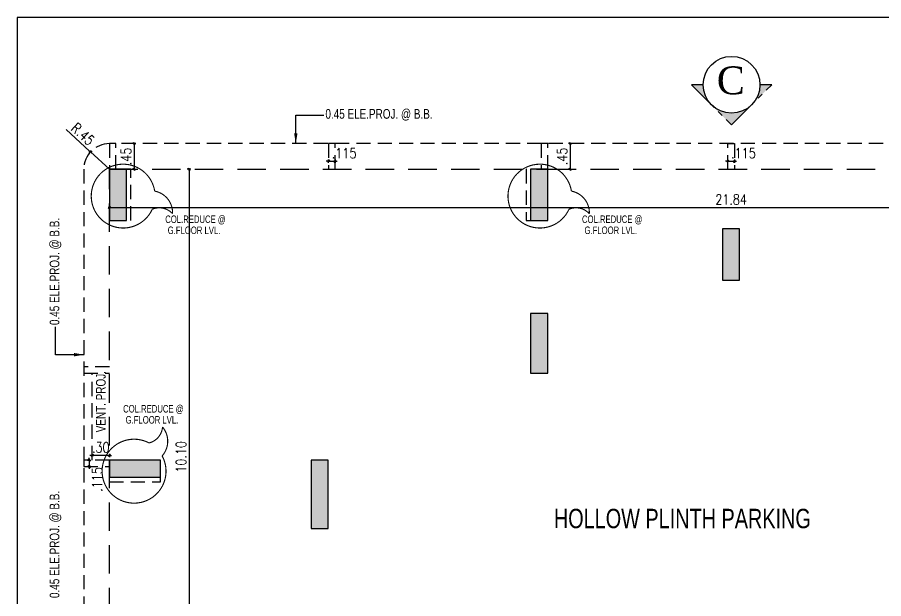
# Model space of a CAD drawing. Header units: inches. Extents: x 14235 to 14499, y 0 to 2549.
# Drawn here: x 14259.58 to 14274.8, y 2371.41 to 2381.62 of the extents above; entities that cross this region are included whole.
import ezdxf
from ezdxf.enums import TextEntityAlignment as Align

# ---------------------------------------------------------------- set-up
doc = ezdxf.new("R2010")
doc.units = ezdxf.units.IN
doc.header["$LTSCALE"] = 0.25
doc.header["$MEASUREMENT"] = 0
doc.header["$PDMODE"] = 35
for name, pattern in [('CENTER2', [1.125, 0.75, -0.125, 0.125, -0.125]), ('CENTERX2', [4, 2.5, -0.5, 0.5, -0.5]), ('DASHEDX2', [1.5, 1, -0.5]), ('HIDDEN', [0.375, 0.25, -0.125])]:
    doc.linetypes.add(name, pattern=pattern)
for name, color, linetype in [('edge back', 34, 'Continuous'), ('edges', 1, 'Continuous'), ('Parking', 7, 'CENTERX2'), ('proj-internal', 1, 'DASHEDX2'), ('SECLINE', 7, 'HIDDEN'), ('text-1', 6, 'Continuous'), ('wall', 7, 'Continuous'), ('WORK TEX', 6, 'Continuous'), ('WORKING DIM', 7, 'Continuous')]:
    doc.layers.add(name, color=color, linetype=linetype)
doc.layers.add('P-COL', color=7, linetype='Continuous', lineweight=30)
doc.layers.add('P-COLHAT', color=8, linetype='Continuous', lineweight=25)
doc.styles.add('ARIAL', font='TIMES_0.TTF')
doc.styles.add('ARL', font='swisscl_0.ttf')
doc.styles.add('Dinesh', font='swisscl_0.ttf')
doc.styles.add('romans', font='romans.shx', dxfattribs={"width": 0.8})
doc.dimstyles.new('121', dxfattribs={"dimscale": 0.1, "dimtxt": 1.8, "dimasz": 0.2, "dimexe": 0.03125, "dimexo": 0.25, "dimgap": 0.5, "dimtad": 1, "dimzin": 4, "dimdsep": 46, "dimtxsty": 'romans', "dimblk1": 'MINITICK', "dimblk2": 'MINITICK', "dimsah": 1, "dimcen": 1, "dimse1": 1, "dimse2": 1, "dimclrd": 252, "dimclre": 256, "dimclrt": 7, "dimadec": 3, "dimazin": 0, "dimtfac": 0.8, "dimtix": 1, "dimtmove": 2, "dimatfit": 3, "dimfxl": 0, "dimtolj": 1, "dimtzin": 3, "dimarcsym": 0})
doc.dimstyles.new('DFSGSG', dxfattribs={"dimtxt": 0.17, "dimasz": 0.18, "dimexe": 0.18, "dimexo": 0.0625, "dimgap": 0.09, "dimtad": 1, "dimzin": 0, "dimdsep": 46, "dimtxsty": 'ARIAL', "dimcen": 0.09, "dimse1": 1, "dimse2": 1, "dimaunit": 1, "dimadec": 0, "dimazin": 0, "dimtfac": 1, "dimtix": 1, "dimtofl": 0, "dimtmove": 0, "dimatfit": 3, "dimfxl": 0, "dimtolj": 1, "dimtzin": 0, "dimarcsym": 0})

# ---------------------------------------------------------------- blocks, each defined once
blk = doc.blocks.new('B')
at = {"layer": 'P-COLHAT', "lineweight": 30}
for points in [[(-0.3, 0), (0, 0), (0, 0.9), (-0.3, 0.9)], [(7.098, 0), (7.398, 0), (7.398, 0.9), (7.098, 0.9)], [(10.768, -0.144), (10.468, -0.144), (10.468, -1.044), (10.768, -1.044)], [(7.098, -2.682), (7.398, -2.682), (7.398, -1.632), (7.098, -1.632)], [(-0.3, -4.207), (-0.3, -4.507), (0.6, -4.507), (0.6, -4.207)], [(3.244, -5.407), (3.544, -5.407), (3.544, -4.207), (3.244, -4.207)]]:
    blk.add_hatch(color=256, dxfattribs=at).paths.add_polyline_path(points)
at = {"layer": 'P-COL'}
for points in [[(-0.3, 0), (0, 0), (0, 0.9), (-0.3, 0.9)], [(7.098, 0), (7.398, 0), (7.398, 0.9), (7.098, 0.9)], [(10.768, -0.144), (10.468, -0.144), (10.468, -1.044), (10.768, -1.044)], [(7.098, -2.682), (7.398, -2.682), (7.398, -1.632), (7.098, -1.632)], [(-0.3, -4.207), (-0.3, -4.507), (0.6, -4.507), (0.6, -4.207)], [(3.244, -5.407), (3.544, -5.407), (3.544, -4.207), (3.244, -4.207)]]:
    blk.add_lwpolyline(points, close=True, dxfattribs=at)
blk = doc.blocks.new('MINITICK')
at = {"color": 7}
for p, q in [((1, 1), (-1, -1)), ((-1, 0), (1, 0)), ((0, -1.5), (0, 1.5))]:
    blk.add_line(p, q, dxfattribs=at)
blk = doc.blocks.new('*D67')
at = {"layer": 'Defpoints', "color": 0, "transparency": 16777216}
for p in [(14283.035, 2378.282), (14261.198, 2376.758), (14283.035, 2376.758)]:
    blk.add_point(p, dxfattribs=at)
at = {"layer": 'WORKING DIM', "color": 252, "lineweight": -2, "transparency": 16777216}
blk.add_line((14261.218, 2378.282), (14283.015, 2378.282), dxfattribs=at)
at = {"layer": 'WORKING DIM', "color": 252, "lineweight": -2, "transparency": 16777216, "xscale": 0.02, "yscale": 0.02, "zscale": 0.02, "rotation": 180}
blk.add_blockref('MINITICK', (14261.198, 2378.282), dxfattribs=at)
at = {"layer": 'WORKING DIM', "color": 252, "lineweight": -2, "transparency": 16777216, "xscale": 0.02, "yscale": 0.02, "zscale": 0.02}
blk.add_blockref('MINITICK', (14283.035, 2378.282), dxfattribs=at)
at = {"layer": 'WORKING DIM', "color": 7, "transparency": 16777216, "insert": (14272.116, 2378.422), "char_height": 0.18, "attachment_point": 5, "style": 'romans'}
blk.add_mtext('\\A1;21.84', dxfattribs=at)
blk = doc.blocks.new('*D68')
at = {"layer": 'Defpoints', "color": 0, "transparency": 16777216}
for p in [(14262.427, 2378.952), (14262.597, 2368.853), (14262.967, 2368.853)]:
    blk.add_point(p, dxfattribs=at)
at = {"layer": 'WORKING DIM', "color": 252, "lineweight": -2, "transparency": 16777216}
blk.add_line((14262.597, 2378.932), (14262.597, 2368.873), dxfattribs=at)
at = {"layer": 'WORKING DIM', "color": 252, "lineweight": -2, "transparency": 16777216, "xscale": 0.02, "yscale": 0.02, "zscale": 0.02}
for p, rotation in [((14262.597, 2378.952), 90), ((14262.597, 2368.853), 270)]:
    blk.add_blockref('MINITICK', p, dxfattribs=dict(at, rotation=rotation))
at = {"layer": 'WORKING DIM', "color": 7, "transparency": 16777216, "insert": (14262.457, 2373.903), "char_height": 0.18, "attachment_point": 5, "rotation": 90, "style": 'romans'}
blk.add_mtext('\\A1;10.10', dxfattribs=at)
blk = doc.blocks.new('*D813')
at = {"layer": 'Defpoints', "color": 0, "transparency": 16777216}
for p in [(14268.96, 2379.402), (14268.96, 2378.952), (14269.289, 2378.952)]:
    blk.add_point(p, dxfattribs=at)
at = {"layer": 'WORKING DIM', "color": 252, "lineweight": -2, "transparency": 16777216}
blk.add_line((14269.289, 2379.382), (14269.289, 2378.972), dxfattribs=at)
at = {"layer": 'WORKING DIM', "color": 252, "lineweight": -2, "transparency": 16777216, "xscale": 0.02, "yscale": 0.02, "zscale": 0.02}
for p, rotation in [((14269.289, 2379.402), 90), ((14269.289, 2378.952), 270)]:
    blk.add_blockref('MINITICK', p, dxfattribs=dict(at, rotation=rotation))
at = {"layer": 'WORKING DIM', "color": 7, "transparency": 16777216, "insert": (14269.149, 2379.177), "char_height": 0.18, "attachment_point": 5, "rotation": 90, "style": 'romans'}
blk.add_mtext('\\A1;.45', dxfattribs=at)
blk = doc.blocks.new('*D832')
at = {"layer": 'Defpoints', "color": 0, "transparency": 16777216}
for p in [(14262.013, 2379.402), (14261.631, 2378.952), (14262.013, 2378.952)]:
    blk.add_point(p, dxfattribs=at)
at = {"layer": 'WORKING DIM', "color": 252, "lineweight": -2, "transparency": 16777216}
blk.add_line((14261.631, 2379.382), (14261.631, 2378.972), dxfattribs=at)
at = {"layer": 'WORKING DIM', "color": 252, "lineweight": -2, "transparency": 16777216, "xscale": 0.02, "yscale": 0.02, "zscale": 0.02}
for p, rotation in [((14261.631, 2379.402), 90), ((14261.631, 2378.952), 270)]:
    blk.add_blockref('MINITICK', p, dxfattribs=dict(at, rotation=rotation))
at = {"layer": 'WORKING DIM', "color": 7, "transparency": 16777216, "insert": (14261.491, 2379.177), "char_height": 0.18, "attachment_point": 5, "rotation": 90, "style": 'romans'}
blk.add_mtext('\\A1;.45', dxfattribs=at)
blk = doc.blocks.new('*D814')
at = {"layer": 'Defpoints', "color": 0, "transparency": 16777216}
for p in [(14260.867, 2379.257), (14261.198, 2378.952)]:
    blk.add_point(p, dxfattribs=at)
at = {"layer": 'WORKING DIM', "color": 252, "lineweight": -2, "transparency": 16777216}
for p, q in [((14260.441, 2379.649), (14260.852, 2379.271)), ((14261.198, 2378.952), (14260.867, 2379.257))]:
    blk.add_line(p, q, dxfattribs=at)
at = {"layer": 'WORKING DIM', "color": 252, "lineweight": -2, "transparency": 16777216, "xscale": 0.02, "yscale": 0.02, "zscale": 0.02, "rotation": 317.392106583309}
blk.add_blockref('MINITICK', (14260.867, 2379.257), dxfattribs=at)
at = {"layer": 'WORKING DIM', "color": 7, "transparency": 16777216, "insert": (14260.734, 2379.57), "char_height": 0.18, "attachment_point": 5, "rotation": 317.3921, "style": 'romans'}
blk.add_mtext('\\A1;R.45', dxfattribs=at)
blk = doc.blocks.new('*D821')
at = {"layer": 'Defpoints', "color": 0, "transparency": 16777216}
for p in [(14260.898, 2374.134), (14261.198, 2374.053), (14260.898, 2373.929)]:
    blk.add_point(p, dxfattribs=at)
at = {"layer": 'WORKING DIM', "color": 252, "lineweight": -2, "transparency": 16777216}
for p, q in [((14260.878, 2373.929), (14260.858, 2373.929)), ((14261.198, 2373.929), (14260.898, 2373.929)), ((14261.218, 2373.929), (14261.238, 2373.929))]:
    blk.add_line(p, q, dxfattribs=at)
at = {"layer": 'WORKING DIM', "color": 252, "lineweight": -2, "transparency": 16777216, "xscale": 0.02, "yscale": 0.02, "zscale": 0.02}
blk.add_blockref('MINITICK', (14260.898, 2373.929), dxfattribs=at)
at = {"layer": 'WORKING DIM', "color": 252, "lineweight": -2, "transparency": 16777216, "xscale": 0.02, "yscale": 0.02, "zscale": 0.02, "rotation": 180}
blk.add_blockref('MINITICK', (14261.198, 2373.929), dxfattribs=at)
at = {"layer": 'WORKING DIM', "color": 7, "transparency": 16777216, "insert": (14261.048, 2374.069), "char_height": 0.18, "attachment_point": 5, "style": 'romans'}
blk.add_mtext('\\A1;.30', dxfattribs=at)
blk = doc.blocks.new('*D801')
at = {"layer": 'Defpoints', "color": 0, "transparency": 16777216}
for p in [(14260.82, 2373.846), (14260.82, 2373.731), (14260.844, 2373.731)]:
    blk.add_point(p, dxfattribs=at)
at = {"layer": 'WORKING DIM', "color": 252, "lineweight": -2, "transparency": 16777216}
for p, q in [((14260.844, 2373.866), (14260.844, 2373.886)), ((14260.844, 2373.846), (14260.844, 2373.731)), ((14260.844, 2373.711), (14260.844, 2373.691))]:
    blk.add_line(p, q, dxfattribs=at)
at = {"layer": 'WORKING DIM', "color": 252, "lineweight": -2, "transparency": 16777216, "xscale": 0.02, "yscale": 0.02, "zscale": 0.02}
for p, rotation in [((14260.844, 2373.846), 270), ((14260.844, 2373.731), 90)]:
    blk.add_blockref('MINITICK', p, dxfattribs=dict(at, rotation=rotation))
at = {"layer": 'WORKING DIM', "color": 7, "transparency": 16777216, "insert": (14260.984, 2373.506), "char_height": 0.18, "attachment_point": 5, "rotation": 90, "style": 'romans'}
blk.add_mtext('\\A1;.115', dxfattribs=at)
blk = doc.blocks.new('*D807')
at = {"layer": 'Defpoints', "color": 0, "transparency": 16777216}
for p in [(14265.047, 2379.071), (14265.161, 2379.095), (14265.161, 2379.071)]:
    blk.add_point(p, dxfattribs=at)
at = {"layer": 'WORKING DIM', "color": 252, "lineweight": -2, "transparency": 16777216}
for p, q in [((14265.027, 2379.095), (14265.007, 2379.095)), ((14265.047, 2379.095), (14265.161, 2379.095)), ((14265.181, 2379.095), (14265.201, 2379.095))]:
    blk.add_line(p, q, dxfattribs=at)
at = {"layer": 'WORKING DIM', "color": 252, "lineweight": -2, "transparency": 16777216, "xscale": 0.02, "yscale": 0.02, "zscale": 0.02}
blk.add_blockref('MINITICK', (14265.047, 2379.095), dxfattribs=at)
at = {"layer": 'WORKING DIM', "color": 252, "lineweight": -2, "transparency": 16777216, "xscale": 0.02, "yscale": 0.02, "zscale": 0.02, "rotation": 180}
blk.add_blockref('MINITICK', (14265.161, 2379.095), dxfattribs=at)
at = {"layer": 'WORKING DIM', "color": 7, "transparency": 16777216, "insert": (14265.321, 2379.235), "char_height": 0.18, "attachment_point": 5, "style": 'romans'}
blk.add_mtext('\\A1;.115', dxfattribs=at)
blk = doc.blocks.new('*D808')
at = {"layer": 'Defpoints', "color": 0, "transparency": 16777216}
for p in [(14272.059, 2379.071), (14272.173, 2379.095), (14272.173, 2379.071)]:
    blk.add_point(p, dxfattribs=at)
at = {"layer": 'WORKING DIM', "color": 252, "lineweight": -2, "transparency": 16777216}
for p, q in [((14272.039, 2379.095), (14272.019, 2379.095)), ((14272.059, 2379.095), (14272.173, 2379.095)), ((14272.193, 2379.095), (14272.213, 2379.095))]:
    blk.add_line(p, q, dxfattribs=at)
at = {"layer": 'WORKING DIM', "color": 252, "lineweight": -2, "transparency": 16777216, "xscale": 0.02, "yscale": 0.02, "zscale": 0.02}
blk.add_blockref('MINITICK', (14272.059, 2379.095), dxfattribs=at)
at = {"layer": 'WORKING DIM', "color": 252, "lineweight": -2, "transparency": 16777216, "xscale": 0.02, "yscale": 0.02, "zscale": 0.02, "rotation": 180}
blk.add_blockref('MINITICK', (14272.173, 2379.095), dxfattribs=at)
at = {"layer": 'WORKING DIM', "color": 7, "transparency": 16777216, "insert": (14272.333, 2379.235), "char_height": 0.18, "attachment_point": 5, "style": 'romans'}
blk.add_mtext('\\A1;.115', dxfattribs=at)

msp = doc.modelspace()

# ---------------------------------------------------------------- hatches: boundary and pattern name
at = {"layer": 'SECLINE'}
h = msp.add_hatch(color=254, dxfattribs=at)
h.paths.add_polyline_path([(14271.419, 2380.436), (14271.771, 2380.083, -0.198912), (14271.625, 2380.436)])
h.paths.add_polyline_path([(14271.771, 2380.083), (14272.124, 2379.73), (14272.477, 2380.083, -0.198912), (14272.124, 2379.937, -0.198912)])
h.paths.add_polyline_path([(14272.623, 2380.436, -0.198912), (14272.477, 2380.083), (14272.83, 2380.436)])

# ---------------------------------------------------------------- linework, layer by layer
at = {"layer": 'edge back', "color": 3, "const_width": 0.0195}
for points in [[(14261.951, 2378.25, -0.321855), (14262.308, 2378.172, 0.372837), (14261.994, 2378.569, 6.819595)], [(14269.269, 2378.25, -0.321855), (14269.627, 2378.172, 0.372837), (14269.312, 2378.569, 6.819595)], [(14261.896, 2374.147, 0.321855), (14262.132, 2374.427, -0.372837), (14262.125, 2373.92, -6.819595)]]:
    msp.add_lwpolyline(points, format="xyb", close=True, dxfattribs=at)
at = {"layer": 'edges', "color": 30, "linetype": 'DASHEDX2'}
for p, q in [((14283.035, 2379.402), (14261.198, 2379.402)), ((14268.896, 2379.402), (14268.782, 2379.402)), ((14268.782, 2379.402), (14268.782, 2378.952)), ((14268.896, 2378.952), (14268.896, 2379.402)), ((14260.748, 2378.952), (14260.748, 2369.303))]:
    msp.add_line(p, q, dxfattribs=at)
for points in [[(14261.312, 2378.952), (14261.312, 2379.402), (14261.198, 2379.402), (14261.198, 2378.952)], [(14265.161, 2378.952), (14265.161, 2379.402), (14265.047, 2379.402), (14265.047, 2378.952)], [(14272.059, 2378.952), (14272.059, 2379.402), (14272.173, 2379.402), (14272.173, 2378.952)], [(14261.198, 2375.484), (14260.748, 2375.484), (14260.748, 2375.37), (14261.198, 2375.37)], [(14261.198, 2373.846), (14260.748, 2373.846), (14260.748, 2373.731), (14261.198, 2373.731)]]:
    msp.add_lwpolyline(points, dxfattribs=at)
msp.add_arc((14261.198, 2378.952), 0.45, 90, 180, dxfattribs=at)
at = {"layer": 'proj-internal'}
msp.add_line((14260.898, 2373.846), (14260.898, 2375.37), dxfattribs=at)
at = {"layer": 'proj-internal', "ltscale": 2}
msp.add_lwpolyline([(14261.198, 2378.952), (14268.896, 2378.952), (14268.896, 2378.952), (14275.336, 2378.952), (14275.336, 2378.952), (14283.035, 2378.952), (14283.035, 2368.853), (14277.242, 2368.853), (14277.242, 2364.852), (14283.035, 2364.852), (14283.035, 2353.457), (14275.527, 2353.457), (14275.527, 2353.457), (14268.705, 2353.457), (14268.705, 2353.457), (14261.198, 2353.457), (14261.198, 2364.852), (14265.644, 2364.852), (14265.644, 2368.853), (14261.198, 2368.853), (14261.198, 2378.952)], dxfattribs=at)
at = {"layer": 'proj-internal'}
for points in [[(14261.198, 2378.052), (14261.578, 2378.052), (14261.578, 2378.952), (14261.198, 2378.952)], [(14268.516, 2378.052), (14268.896, 2378.052), (14268.896, 2378.952), (14268.516, 2378.952)], [(14261.198, 2373.846), (14261.198, 2373.466), (14262.098, 2373.466), (14262.098, 2373.846)]]:
    msp.add_lwpolyline(points, close=True, dxfattribs=at)
at = {"layer": 'SECLINE', "linetype": 'CENTER2', "ltscale": 3}
msp.add_lwpolyline([(14271.625, 2380.436), (14271.419, 2380.436), (14272.124, 2379.73), (14272.83, 2380.436), (14272.623, 2380.436)], dxfattribs=at)
at = {"layer": 'SECLINE', "linetype": 'Continuous', "ltscale": 3}
msp.add_circle((14272.124, 2380.436), 0.499, dxfattribs=at)
at = {"layer": 'wall'}
msp.add_lwpolyline([(14284.595, 2381.62), (14259.582, 2381.62), (14259.582, 2346.248), (14284.595, 2346.248)], close=True, dxfattribs=at)

# ---------------------------------------------------------------- block references
at = {"layer": 'P-COL'}
msp.add_blockref('B', (14261.498, 2378.052), dxfattribs=at)

# ---------------------------------------------------------------- texts
at = {"layer": 'Parking', "style": 'Dinesh'}
msp.add_text('HOLLOW PLINTH PARKING', height=0.34, rotation=359.9939, dxfattribs=at).set_placement((14269.004, 2372.651))
at = {"layer": 'SECLINE', "color": 7, "style": 'ARIAL'}
msp.add_text('C', height=0.49, rotation=0.0009, dxfattribs=at).set_placement((14271.864, 2380.269))
at = {"layer": 'text-1', "color": 7, "style": 'ARL'}
for s, p in [('COL.REDUCE @', (14262.71, 2378.075)), ('COL.REDUCE @', (14270.028, 2378.075)), ('G.FLOOR LVL.', (14262.685, 2377.881)), ('G.FLOOR LVL.', (14270.004, 2377.881)), ('COL.REDUCE @', (14261.97, 2374.747)), ('G.FLOOR LVL.', (14261.946, 2374.553))]:
    msp.add_text(s, height=0.13185, dxfattribs=at).set_placement(p, align=Align.MIDDLE_CENTER)
at = {"layer": 'WORK TEX', "style": 'ARL'}
msp.add_text('0.45 ELE.PROJ. @ B.B.', height=0.17, dxfattribs=at).set_placement((14265.933, 2379.925), align=Align.MIDDLE_CENTER)
for p in [(14260.235, 2377.158), (14260.235, 2372.365)]:
    msp.add_text('0.45 ELE.PROJ. @ B.B.', height=0.17, rotation=90, dxfattribs=at).set_placement(p, align=Align.MIDDLE_CENTER)
at = {"layer": 'WORK TEX', "color": 3, "style": 'ARL'}
msp.add_text('VENT. PROJ.', height=0.17, rotation=90, dxfattribs=at).set_placement((14261.048, 2374.872), align=Align.MIDDLE_CENTER)

# ---------------------------------------------------------------- dimensions: what is measured, and where the dimension line sits
at = {"layer": 'WORKING DIM'}
dim = msp.add_radius_dim(center=(14261.198, 2378.952), mpoint=(14260.867, 2379.257), dimstyle='121', override={"dimfxl": 0.18, "dimfxlon": 1}, dxfattribs=at)
dim.commit()
dim.dimension.update_dxf_attribs({"geometry": '*D814', "text_midpoint": (14260.734, 2379.57)})
for base, p1, p2, picture, middle in [((14261.631, 2378.952), (14262.013, 2379.402), (14262.013, 2378.952), '*D832', (14261.491, 2379.177)), ((14269.289, 2378.952), (14268.96, 2379.402), (14268.96, 2378.952), '*D813', (14269.149, 2379.177)), ((14262.597, 2368.853), (14262.427, 2378.952), (14262.967, 2368.853), '*D68', (14262.457, 2373.903))]:
    dim = msp.add_linear_dim(base=base, p1=p1, p2=p2, angle=90, dimstyle='121', override={"dimfxl": 0.18, "dimfxlon": 1}, dxfattribs=at)
    dim.commit()
    dim.dimension.update_dxf_attribs({"geometry": picture, "text_midpoint": middle})
for base, p1, p2, picture, middle in [((14265.161, 2379.095), (14265.047, 2379.071), (14265.161, 2379.071), '*D807', (14265.321, 2379.235)), ((14272.173, 2379.095), (14272.059, 2379.071), (14272.173, 2379.071), '*D808', (14272.333, 2379.235))]:
    dim = msp.add_linear_dim(base=base, p1=p1, p2=p2, text='.115', dimstyle='121', override={"dimfxl": 0.18, "dimfxlon": 1}, dxfattribs=at)
    dim.commit()
    dim.dimension.update_dxf_attribs({"geometry": picture, "text_midpoint": middle, "dimtype": 160})
for base, p1, p2, picture, middle in [((14283.035, 2378.282), (14261.198, 2376.758), (14283.035, 2376.758), '*D67', (14272.116, 2378.422)), ((14260.898, 2373.929), (14261.198, 2374.053), (14260.898, 2374.134), '*D821', (14261.048, 2374.069))]:
    dim = msp.add_linear_dim(base=base, p1=p1, p2=p2, dimstyle='121', override={"dimfxl": 0.18, "dimfxlon": 1}, dxfattribs=at)
    dim.commit()
    dim.dimension.update_dxf_attribs({"geometry": picture, "text_midpoint": middle})
dim = msp.add_linear_dim(base=(14260.844, 2373.731), p1=(14260.82, 2373.846), p2=(14260.82, 2373.731), angle=270, text='.115', dimstyle='121', override={"dimfxl": 0.18, "dimfxlon": 1}, dxfattribs=at)
dim.commit()
dim.dimension.update_dxf_attribs({"geometry": '*D801', "text_midpoint": (14260.984, 2373.506), "dimtype": 160})

# ---------------------------------------------------------------- leaders
at = {"layer": 'wall'}
for points in [[(14264.472, 2379.403), (14264.472, 2379.905), (14264.963, 2379.905)], [(14260.757, 2375.697), (14260.254, 2375.697), (14260.254, 2376.188)]]:
    msp.add_leader(points, dimstyle='DFSGSG', override={"dimgap": 0.09, "dimtad": 0, "dimarcsym": 1}, dxfattribs=at)

doc.saveas('drawing.dxf')
